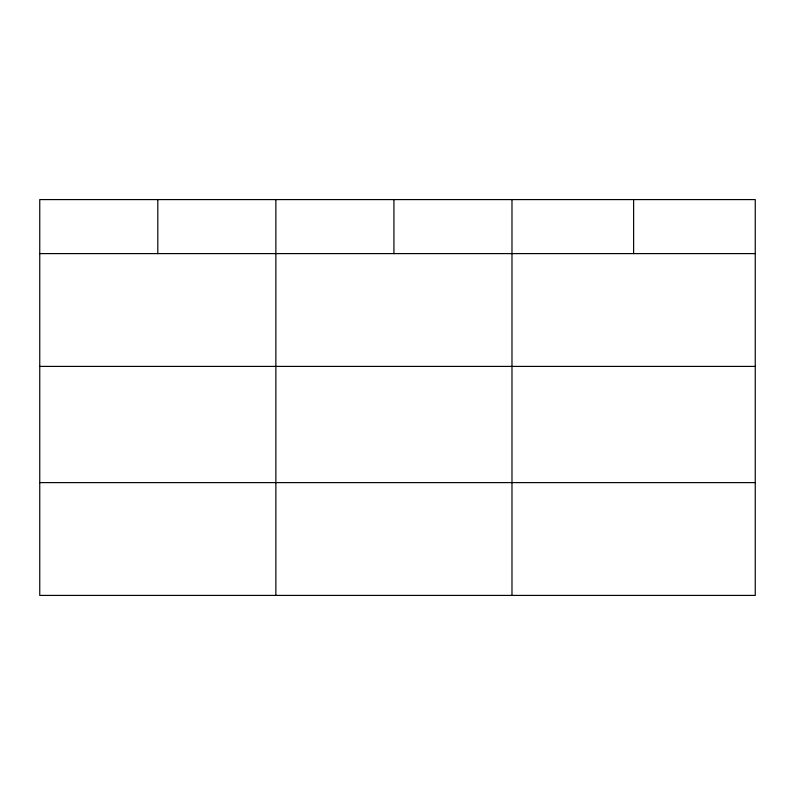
<?xml version="1.0" encoding="UTF-8"?>
<svg xmlns="http://www.w3.org/2000/svg" width="795" height="795" viewBox="0 0 795 795"><rect width="100%" height="100%" fill="white"/><g stroke="black" fill="none" stroke-linecap="round" stroke-linejoin="round"><path stroke-width="1.19" d="M755.25 366.406L755.25 199.585L39.75 199.585L39.75 595.415L755.25 595.415L755.25 366.406L39.75 366.406M39.75 253.605L755.25 253.605M39.75 482.615L755.25 482.615M633.615 199.585L633.615 253.605M511.98 199.585L511.98 595.415M393.923 199.585L393.923 253.605M275.865 199.585L275.865 595.415M157.808 199.585L157.808 253.605"/></g></svg>
